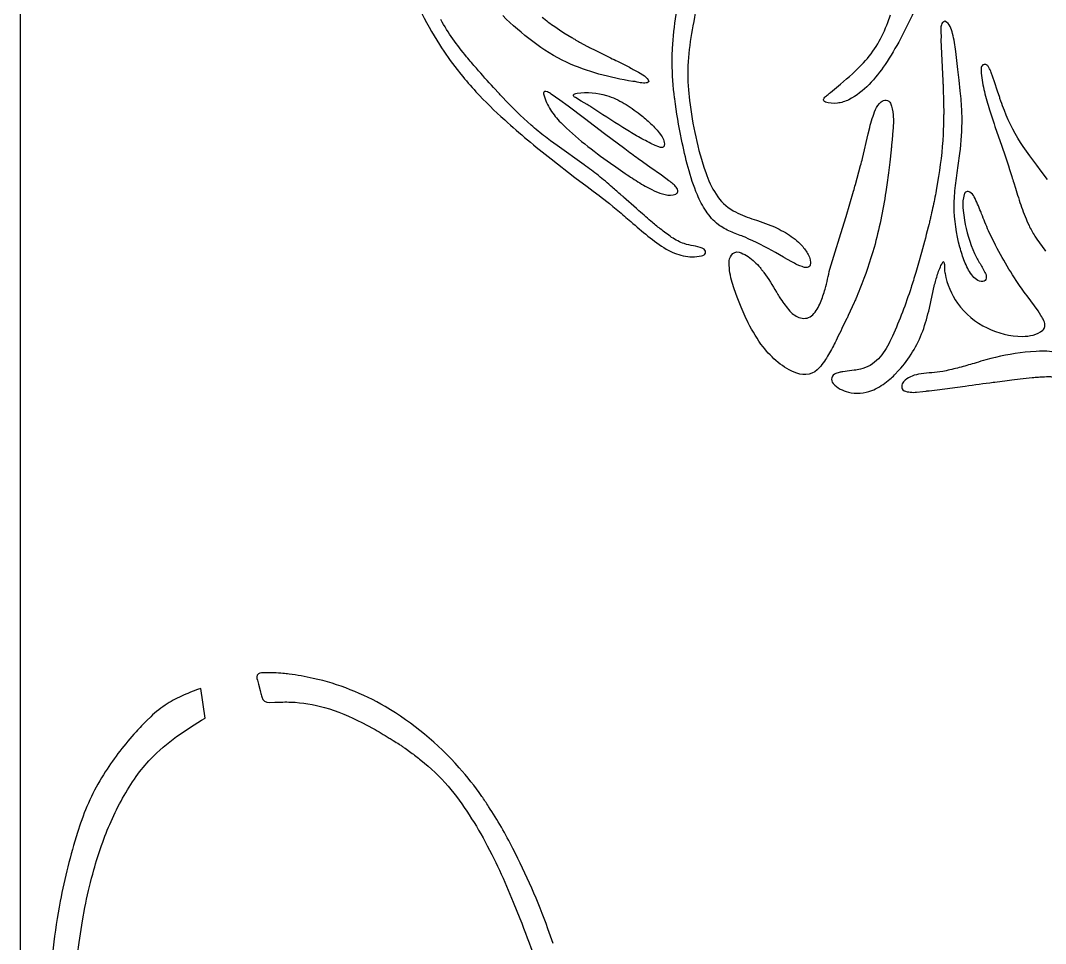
# Model space of a CAD drawing. Header units: inches. Extents: x 35.5 to 88, y 0 to 97.1.
# Drawn here: x 35.51 to 54.69, y 58.04 to 75.31 of the extents above; entities that cross this region are included whole.
import ezdxf

# ---------------------------------------------------------------- set-up
doc = ezdxf.new("R2010")
doc.units = ezdxf.units.IN
doc.header["$MEASUREMENT"] = 0
doc.layers.add('IMAGE_2', color=7, linetype='Continuous')

msp = doc.modelspace()

# ---------------------------------------------------------------- linework, layer by layer
for points in [[(48.209, 75.905, -0.004373), (48.106, 75.288), (48.091, 75.208, 0.026654), (48.01, 74.611, 0.044086), (48.009, 74.008), (48.029, 73.811, 0.053492), (48.331, 72.461, 0.063805), (48.524, 72.056, 0.121628), (48.848, 71.746, 0.048373), (49.194, 71.597), (49.283, 71.567, -0.018329), (49.349, 71.545, -0.017007), (49.548, 71.472, -0.037097), (49.86, 71.314, -0.064086), (50.131, 71.094, -0.051964), (50.249, 70.926, -0.165663), (50.287, 70.724, -0.229151), (50.232, 70.684, -0.125598), (50.136, 70.7), (50.091, 70.718), (50.046, 70.736, -0.009812), (49.942, 70.789), (49.865, 70.831), (49.808, 70.864, -0.035641), (49.787, 70.876), (49.638, 70.962, 0.027514), (49.067, 71.249), (49.035, 71.262, -0.012762), (48.794, 71.358, -0.063004), (48.568, 71.485, -0.080293), (48.337, 71.74, -0.046208), (48.175, 72.043, -0.034944), (48.002, 72.555, -0.014935), (47.879, 73.082, -0.019038), (47.752, 73.837, -0.012), (47.74, 73.932, -0.031073), (47.703, 74.602, -0.018554), (47.71, 74.783, -0.04891), (47.905, 76.037, -0.016066)], [(42.898, 75.694, 0.028516), (43.249, 75.017), (43.349, 74.854, 0.022024), (43.68, 74.386), (43.749, 74.299, 0.01455), (44.032, 73.973, 0.023608), (44.57, 73.444, 0.018774), (45.438, 72.717), (45.885, 72.371), (46.111, 72.2), (46.223, 72.114), (46.336, 72.028), (46.376, 71.999), (46.53, 71.88), (46.596, 71.826, -0.009788), (46.839, 71.62), (46.93, 71.542, 0.012922), (47.251, 71.273, 0.024018), (47.589, 71.026, 0.075871), (47.909, 70.905, 0.103132), (48.252, 70.9, 0.125146), (48.302, 70.918, 0.33827), (48.327, 70.992, 0.233738), (48.268, 71.043, 0.058792), (48.1, 71.09, -0.048478), (47.93, 71.13, -0.064108), (47.694, 71.248, -0.014799), (47.482, 71.406, -0.009072), (47.307, 71.551, -0.005555), (47.05, 71.775, -0.042451), (47.034, 71.789), (46.795, 72, 0.018843), (46.75, 72.04, 0.009157), (46.581, 72.187, 0.0106), (46.324, 72.403, 0.014292), (46.057, 72.607), (45.55, 72.965), (45.424, 73.057), (45.331, 73.127, -0.018851), (45.062, 73.35, -0.021884), (44.534, 73.864, -0.010389), (44.471, 73.932), (44.362, 74.05, -0.005866), (44.041, 74.411, -0.005867), (43.857, 74.627, -0.018169), (43.599, 74.963, -0.031668), (43.375, 75.324, -0.028847)], [(45.269, 75.37, 0.025163), (45.506, 75.191), (45.597, 75.128), (45.679, 75.075), (45.824, 74.987, 0.015418), (45.879, 74.955, 0.019731), (45.928, 74.927, 0.022042), (45.971, 74.903), (46.121, 74.822, 0.031739), (46.159, 74.803), (46.273, 74.745, 0.004756), (46.474, 74.644), (46.55, 74.607, -0.007148), (46.682, 74.542), (46.879, 74.442, -0.007968), (47.073, 74.338), (47.186, 74.268, -0.181954), (47.268, 74.162, -0.178824), (47.194, 74.135, -0.067076), (47.079, 74.148), (47.051, 74.154, 0.036153), (46.965, 74.166, -0.026847), (46.334, 74.303, -0.037822), (45.728, 74.523, -0.053164), (45.094, 74.91, -0.029497), (44.533, 75.397)], [(52.226, 75.465, -0.011312), (51.976, 74.963, -0.022944), (51.689, 74.482, -0.041225), (51.39, 74.11, -0.083052), (51.01, 73.822, -0.077752), (50.795, 73.758, -0.115179), (50.571, 73.78, -0.131767), (50.541, 73.801, -0.345813), (50.549, 73.854, -0.03584), (50.605, 73.908, 0.038281), (50.665, 73.959), (50.705, 73.992), (50.855, 74.117, 0.029773), (51.284, 74.514, 0.103894), (51.738, 75.27), (51.787, 75.413)], [(54.725, 72.332), (54.612, 72.485), (54.526, 72.599), (54.398, 72.771), (54.336, 72.858), (54.275, 72.946, -0.057074), (53.92, 73.62, -0.012096), (53.856, 73.797, -0.029508), (53.833, 73.864), (53.794, 73.981), (53.736, 74.156), (53.676, 74.331, 0.01898), (53.632, 74.427, 0.083788), (53.597, 74.47, 0.199522), (53.543, 74.484, 0.190961), (53.502, 74.458, 0.133168), (53.484, 74.39), (53.485, 74.32, 0.03078), (53.547, 73.974, 0.017238), (53.642, 73.635), (53.729, 73.373), (53.745, 73.324), (53.872, 72.957), (53.934, 72.773), (53.995, 72.589), (54.018, 72.518), (54.059, 72.386, 0.016317), (54.095, 72.27), (54.126, 72.168, 0.009862), (54.243, 71.815, 0.027585), (54.382, 71.47, 0.040554), (54.491, 71.269, 0.026914), (54.693, 70.992)], [(55.026, 69.043, 0.101558), (54.671, 69.117), (54.581, 69.117), (54.513, 69.114), (54.411, 69.107), (54.31, 69.098, 0.040436), (53.575, 68.954, 0.014055), (53.39, 68.901, -0.007524), (53.112, 68.821, -0.012119), (52.831, 68.753), (52.767, 68.741), (52.71, 68.732, -0.013888), (52.511, 68.71, 0.021344), (52.312, 68.685, 0.066478), (52.161, 68.638, 0.111929), (52.034, 68.544, 0.17763), (51.999, 68.458, 0.292853), (52.043, 68.377, 0.1139), (52.279, 68.351), (52.397, 68.364), (52.456, 68.372, -0.068722), (52.485, 68.374, -0.052174), (52.5, 68.376, -0.054018), (52.515, 68.377), (52.665, 68.395), (53.189, 68.466, -0.005868), (53.713, 68.537, 0.065372), (53.743, 68.541), (53.975, 68.57), (54.062, 68.58), (54.214, 68.599), (54.442, 68.623, -0.010524), (54.557, 68.634, -0.029351), (54.614, 68.638), (54.672, 68.641, -0.134266), (54.824, 68.632, -0.350618)], [(45.478, 58.032), (45.429, 58.172), (45.379, 58.312, 0.03197), (44.724, 59.811, 0.02587), (44.269, 60.599, 0.016463), (44.141, 60.788, 0.028622), (43.719, 61.324, 0.077571), (42.333, 62.468, 0.07784), (40.987, 62.996, 0.019876), (40.534, 63.076, 0.018717), (40.42, 63.088, 0.029953), (40.075, 63.101, 0.152797), (39.962, 63.078, 0.410764), (39.942, 62.964), (39.961, 62.885), (39.991, 62.766), (39.999, 62.736, 0.004149), (40.026, 62.648, 0.387591), (40.166, 62.546), (40.267, 62.55, -0.014515), (40.57, 62.553, -0.053192), (41.2, 62.451, -0.047914), (41.899, 62.168), (42.106, 62.058, -0.008788), (42.41, 61.88, -0.011415), (42.484, 61.833, -0.0175), (42.595, 61.762, -0.013914), (42.65, 61.725, -0.014963), (42.704, 61.688), (42.814, 61.61, -0.006611), (43.001, 61.467, -0.048242), (43.509, 60.978, -0.033986), (43.906, 60.441, -0.022785), (44.244, 59.865), (44.329, 59.7, -0.014637), (44.604, 59.107), (44.731, 58.806), (44.853, 58.503, -0.007611), (45.391, 57.047, -0.001937)], [(36.576, 57.832), (36.604, 58.052), (36.628, 58.216), (36.668, 58.462), (36.712, 58.708), (36.729, 58.789, -0.015085), (36.881, 59.412, -0.035726), (37.203, 60.32, -0.04969), (37.675, 61.16, -0.0375), (37.946, 61.489, -0.043225), (38.428, 61.906, -0.022169), (38.963, 62.254), (38.881, 62.809, 0.013994), (38.56, 62.681, 0.039426), (38.255, 62.52, 0.043047), (37.945, 62.278), (37.874, 62.21, 0.0166), (37.67, 61.997, 0.040347), (37.095, 61.248, 0.060315), (36.633, 60.289), (36.574, 60.109, 0.029875), (36.253, 58.826, 0.033478), (36.042, 57.076)]]:
    msp.add_lwpolyline(points, format="xyb")
for points in [[(53.518, 70.423, -0.19923), (53.397, 70.457, -0.078433), (53.309, 70.547, -0.064602), (53.176, 70.797, -0.026259), (53.088, 71.065, -0.06194), (52.981, 71.834, -0.030213), (53.005, 72.216, -0.004855), (53.058, 72.594), (53.088, 72.815, 0.032221), (53.13, 73.482), (53.127, 73.595, 0.011969), (53.096, 73.991), (53.074, 74.189), (53.05, 74.386), (53.01, 74.726, 0.028671), (52.953, 75.063, 0.048783), (52.906, 75.193, 0.17948), (52.809, 75.292, 0.299376), (52.741, 75.223, 0.080454), (52.732, 75.083), (52.735, 75.013, -0.041591), (52.733, 74.943), (52.77, 74.176, -0.019459), (52.772, 74.128, -0.029367), (52.774, 74.083), (52.783, 73.745), (52.785, 73.577, -0.016467), (52.784, 73.534), (52.782, 73.408, -0.016932), (52.778, 73.287, -0.029471), (52.69, 72.389), (52.653, 72.166, -0.008495), (52.587, 71.833, -0.012121), (52.55, 71.668, -0.010583), (52.531, 71.586, -0.01198), (52.511, 71.503, -0.005684), (52.37, 70.967), (52.314, 70.767, -0.00492), (52.263, 70.593, -0.010229), (52.217, 70.44, -0.01169), (52.174, 70.308, -0.013839), (52.013, 69.848, -0.013147), (51.828, 69.397), (51.779, 69.298, -0.068974), (51.562, 68.977, -0.071657), (51.409, 68.853, -0.086435), (51.226, 68.783, -0.018921), (51.111, 68.761), (51.025, 68.75), (50.895, 68.732, 0.033919), (50.83, 68.72), (50.767, 68.702, 0.547224), (50.717, 68.515, 0.105175), (50.846, 68.41, 0.052304), (51.001, 68.351, 0.157084), (51.438, 68.382, 0.069339), (51.715, 68.542), (51.777, 68.592, 0.016782), (51.865, 68.673), (51.948, 68.76, 0.09374), (52.392, 69.492, 0.030229), (52.517, 69.924), (52.616, 70.363, -0.015337), (52.681, 70.585, -0.05185), (52.775, 70.797, -0.203202), (52.798, 70.743), (52.8, 70.657, 0.092742), (52.812, 70.571, 0.108733), (53.043, 70.017, 0.123684), (53.597, 69.553, 0.112578), (54.256, 69.394, 0.055532), (54.458, 69.419, 0.122), (54.64, 69.512, 0.168942), (54.679, 69.579, 0.147234), (54.661, 69.689, 0.027767), (54.606, 69.787), (54.55, 69.87), (54.345, 70.154, -0.014978), (54.144, 70.44, -0.039635), (53.644, 71.328), (53.625, 71.37, -0.01248), (53.494, 71.69, 0.0176), (53.478, 71.73, 0.026577), (53.354, 72.006, 0.164992), (53.276, 72.093, 0.233336), (53.209, 72.101, 0.209286), (53.169, 72.047, 0.091208), (53.144, 71.809), (53.149, 71.75), (53.16, 71.66), (53.174, 71.572, 0.059748), (53.363, 70.945, 0.027839), (53.465, 70.756, -0.025373), (53.57, 70.569, -0.162801), (53.58, 70.484, -0.326312)], [(47.77, 72.059, 0.265488), (47.81, 72.105, 0.185979), (47.781, 72.184, 0.067293), (47.722, 72.244, 0.018973), (47.643, 72.307), (47.502, 72.413), (47.285, 72.564), (47.176, 72.64, -0.009454), (47.068, 72.717, -0.007896), (46.816, 72.903), (46.44, 73.185), (46.065, 73.47), (45.756, 73.702), (45.6, 73.816), (45.442, 73.926, 0.062761), (45.368, 73.969), (45.339, 73.979, 0.093635), (45.314, 73.978, 0.337111), (45.297, 73.948, 0.096124), (45.303, 73.915, 0.086049), (45.427, 73.635, 0.045978), (45.618, 73.397, 0.029643), (46.067, 72.997, 0.013533), (46.548, 72.637), (46.648, 72.566), (46.825, 72.443, 0.008795), (47.096, 72.267, 0.019674), (47.237, 72.187), (47.308, 72.149), (47.381, 72.114, 0.047495), (47.57, 72.048, 0.15226)], [(47.557, 72.969, -0.279122), (47.522, 72.932, -0.131394), (47.451, 72.941), (47.385, 72.968), (47.306, 73.005, -0.014597), (47.039, 73.149, -0.00945), (46.778, 73.305, -0.003554), (46.184, 73.688, 0.013687), (46.112, 73.733), (46.001, 73.798), (45.892, 73.864, -0.108007), (45.862, 73.886, -0.467287), (45.88, 73.933, -0.131066), (45.928, 73.945, -0.108707), (46.475, 73.902, -0.058725), (46.805, 73.754, -0.03634), (47.103, 73.549, -0.023784), (47.305, 73.374, -0.026641), (47.398, 73.278, -0.022289), (47.483, 73.175, -0.062291), (47.539, 73.079, -0.136766)], [(50.565, 70.28, 0.020241), (50.654, 70.655), (50.729, 70.897), (50.86, 71.319), (50.957, 71.637), (51.098, 72.114, 0.004787), (51.132, 72.234), (51.23, 72.594, 0.011492), (51.265, 72.725), (51.371, 73.186), (51.4, 73.301, -0.036716), (51.509, 73.639, -0.129114), (51.614, 73.781, -0.181311), (51.709, 73.817, -0.252264), (51.79, 73.757, -0.068684), (51.838, 73.542, -0.031549), (51.843, 73.377, -0.021743), (51.836, 73.254), (51.819, 73.07), (51.81, 72.978, 0.023255), (51.804, 72.886), (51.779, 72.655), (51.754, 72.453, -0.009921), (51.703, 72.101, -0.028356), (51.483, 71.058, -0.027411), (51.217, 70.285, -0.010294), (51.139, 70.097, -0.013021), (51.108, 70.027), (50.997, 69.783, -0.022139), (50.969, 69.722), (50.881, 69.541), (50.858, 69.494, 0.010652), (50.77, 69.317, -0.021604), (50.631, 69.054, -0.049298), (50.46, 68.812, -0.334417), (50.034, 68.707, -0.084439), (49.685, 68.909, -0.05213), (49.404, 69.199, -0.041616), (49.129, 69.646), (49.072, 69.764, -0.018447), (48.992, 69.944), (48.919, 70.127), (48.864, 70.283), (48.827, 70.402, -0.071247), (48.77, 70.77, -0.166887), (48.813, 70.917, -0.342334), (48.957, 70.969, -0.115233), (49.218, 70.817, -0.027393), (49.323, 70.709, -0.030401), (49.372, 70.652, -0.044674), (49.384, 70.637, -0.018648), (49.419, 70.592, -0.022841), (49.655, 70.225, 0.016887), (49.683, 70.178, 0.025857), (49.734, 70.098, 0.036212), (49.906, 69.868, 0.152959), (50.106, 69.741, 0.120319), (50.228, 69.738, 0.144445), (50.335, 69.8, 0.094409), (50.479, 70.026, 0.028471)]]:
    msp.add_lwpolyline(points, format="xyb", close=True)
at = {"layer": 'IMAGE_2'}
msp.add_lwpolyline([(35.508, 97.138), (87.963, 97.138), (87.963, 0), (35.508, 0)], close=True, dxfattribs=at)

doc.saveas('drawing.dxf')
